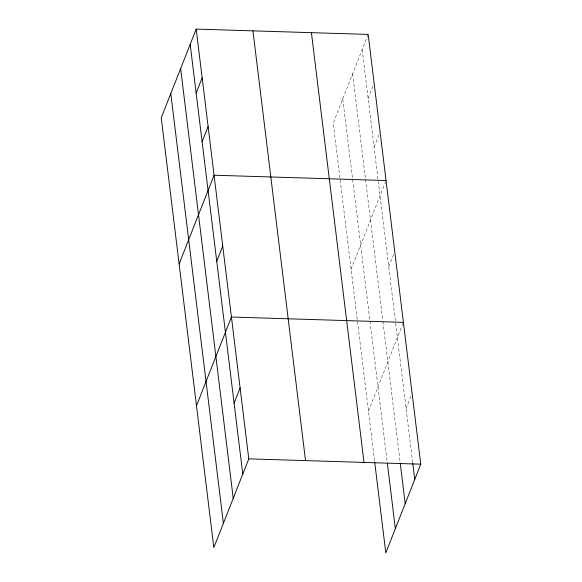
<?xml version="1.0" encoding="UTF-8"?>
<svg xmlns="http://www.w3.org/2000/svg" width="582" height="582" viewBox="0 0 582 582"><rect width="100%" height="100%" fill="white"/><g stroke="black" fill="none" stroke-linecap="round" stroke-linejoin="round"><path stroke-width="0.44" stroke-dasharray="2.91 2.18" d="M368.166 34.418L333.217 123.144L374.713 462.246M368.122 98.365L373.811 83.924M374.081 147.071L379.77 132.631M351.092 269.262L385.728 181.337M388.718 266.687L393.461 254.654M368.45 411.081L403.086 323.156M406.076 408.506L411.765 394.065M362.164 49.659L378.162 180.442M378.278 181.344L395.527 322.333M395.636 323.236L412.667 462.363M352.612 73.914L365.409 178.536M365.525 179.438L382.789 320.558M382.898 321.453L400.147 462.377M342.769 98.896L387.226 462.232"/><path stroke-width="0.87" d="M196.192 29.1L161.243 117.826L213.834 547.582L248.783 458.856L196.192 29.1L368.166 34.418L420.757 464.174L385.808 552.9L374.713 462.246M196.149 93.047L202.158 77.806M202.114 141.753L208.116 126.512M179.125 263.944L214.074 175.218L386.048 180.536M216.751 261.369L222.753 246.128M196.483 405.763L231.432 317.037L403.399 322.355M234.102 403.188L240.111 387.947M248.783 458.856L420.757 464.174M412.776 463.257L414.755 479.415M400.256 463.272L405.196 503.663M387.336 463.127L395.36 528.652M311.414 32.665L364.005 462.414M252.944 30.853L305.535 460.609M190.19 44.341L242.781 474.097M180.638 68.596L233.229 498.345M170.795 93.578L223.386 523.334"/></g></svg>
